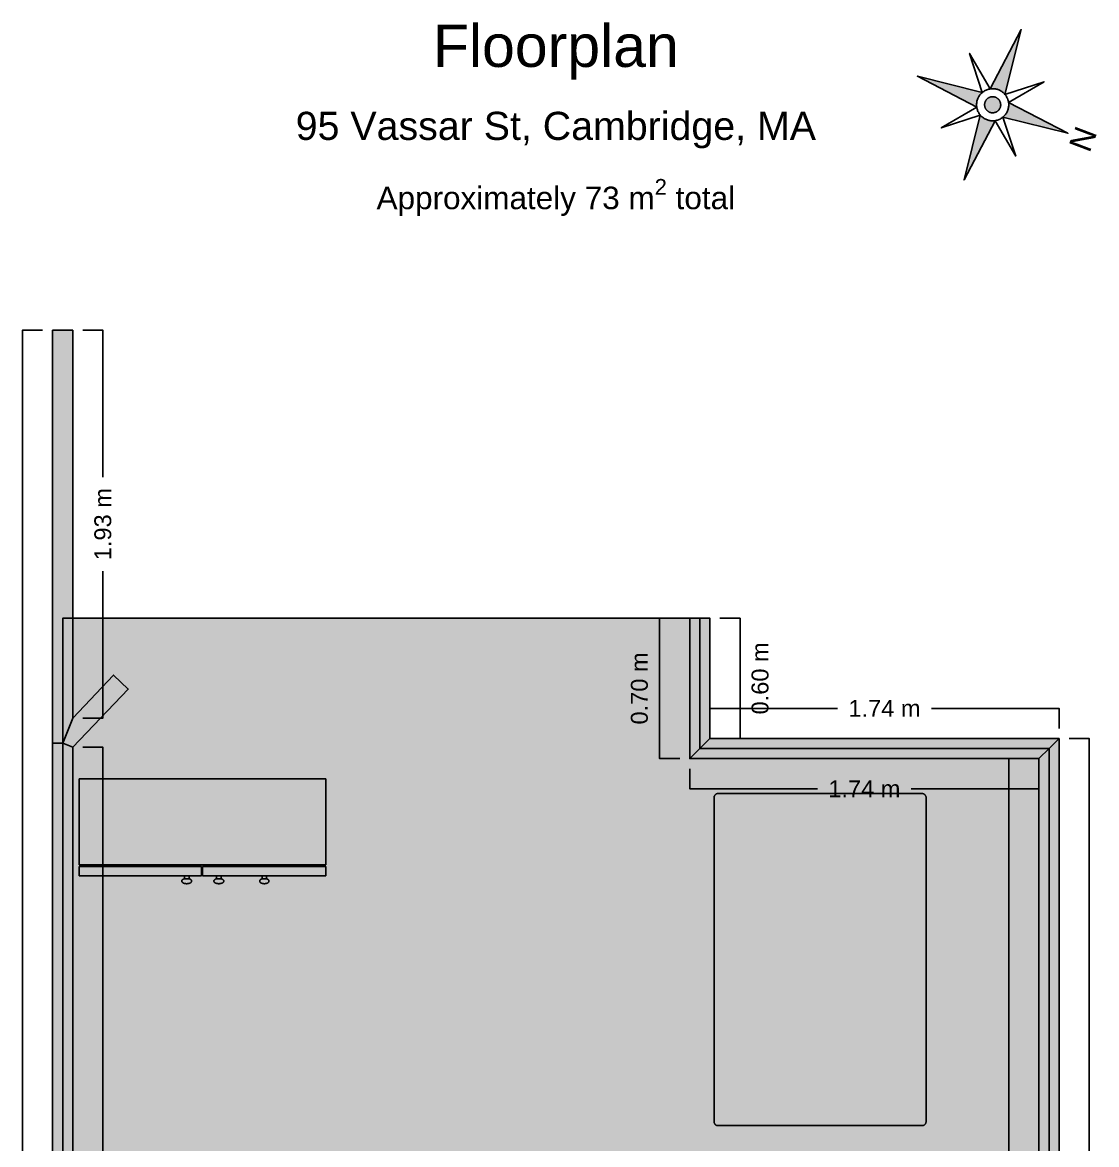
# Model space of a CAD drawing. Header units: metres. Extents: x -2.7 to 2.7, y -9.8 to 9.6.
# Drawn here: x -2.65 to 2.69, y 4.03 to 9.61 of the extents above; entities that cross this region are included whole.
import ezdxf

# ---------------------------------------------------------------- set-up
doc = ezdxf.new("R2010")
doc.units = ezdxf.units.M
for name, color, linetype, true_color in [('Polycam-Compass', 255, 'Continuous', 0x000000), ('Polycam-Floor_1-Dimensions-Exterior', 255, 'Continuous', 0x000000), ('Polycam-Floor_1-Dimensions-Interior', 250, 'Continuous', 0xb7b0fc), ('Polycam-Floor_1-Floors', 254, 'Continuous', 0xf9f9f7), ('Polycam-Floor_1-Floors-Hatch', 254, 'Continuous', 0xf9f9f7), ('Polycam-Floor_1-Objects-Fixtures', 45, 'Continuous', 0xb2b2b2), ('Polycam-Floor_1-Objects-Furniture', 45, 'Continuous', 0xb2b2b2), ('Polycam-Floor_1-Walls', 8, 'Continuous', 0x5c5f75), ('Polycam-Floor_1-Walls-Hatch', 8, 'Continuous', 0x5c5f75), ('Polycam-Header', 255, 'Continuous', 0x000000)]:
    doc.layers.add(name, color=color, linetype=linetype, true_color=true_color)
doc.styles.get("Standard").update_dxf_attribs({"font": 'arial.ttf'})

msp = doc.modelspace()

# ---------------------------------------------------------------- hatches: boundary and pattern name
at = {"layer": 'Polycam-Compass', "true_color": 0x000000}
h = msp.add_hatch(color=255, dxfattribs=at)
h.dxf.hatch_style = 1
h.paths.add_polyline_path([(2.233008, 9.25287), (2.23016, 9.25609), (2.227143, 9.259152), (2.223966, 9.262047), (2.220638, 9.264768), (2.217168, 9.267306), (2.213568, 9.269654), (2.209846, 9.271805), (2.206015, 9.273753), (2.202084, 9.275492), (2.198065, 9.277018), (2.193971, 9.278326), (2.189811, 9.279412), (2.1856, 9.280273), (2.181349, 9.280907), (2.177069, 9.281311), (2.172774, 9.281485), (2.168476, 9.281428), (2.164187, 9.28114), (2.15992, 9.280622), (2.313677, 9.575442)])
h = msp.add_hatch(color=255, dxfattribs=at)
h.dxf.hatch_style = 1
h.paths.add_polyline_path([(2.120309, 9.262813), (2.117089, 9.259965), (2.114027, 9.256948), (2.111132, 9.253771), (2.108411, 9.250443), (2.105873, 9.246974), (2.103525, 9.243373), (2.101374, 9.239652), (2.099426, 9.23582), (2.097687, 9.231889), (2.096161, 9.227871), (2.094853, 9.223776), (2.093767, 9.219617), (2.092906, 9.215405), (2.092272, 9.211154), (2.091868, 9.206874), (2.091694, 9.20258), (2.091751, 9.198281), (2.092039, 9.193993), (2.092557, 9.189725), (1.797736, 9.343482)])
h = msp.add_hatch(color=255, dxfattribs=at)
h.dxf.hatch_style = 1
h.paths.add_polyline_path([(2.141026, 9.175803), (2.14245, 9.174193), (2.143959, 9.172662), (2.145547, 9.171215), (2.147211, 9.169854), (2.148946, 9.168585), (2.150746, 9.167411), (2.152607, 9.166336), (2.154523, 9.165362), (2.156488, 9.164492), (2.158498, 9.163729), (2.160545, 9.163075), (2.162624, 9.162532), (2.16473, 9.162102), (2.166856, 9.161785), (2.168996, 9.161583), (2.171143, 9.161496), (2.173292, 9.161524), (2.175437, 9.161668), (2.17757, 9.161927), (2.17757, 9.161927), (2.179735, 9.16231), (2.181876, 9.162812), (2.183986, 9.16343), (2.186059, 9.164163), (2.188089, 9.16501), (2.190069, 9.165966), (2.191993, 9.16703), (2.193856, 9.168198), (2.195652, 9.169466), (2.197376, 9.170832), (2.197376, 9.170832), (2.198986, 9.172256), (2.200517, 9.173764), (2.201964, 9.175353), (2.203325, 9.177017), (2.204593, 9.178751), (2.205767, 9.180552), (2.206843, 9.182412), (2.207817, 9.184328), (2.208687, 9.186294), (2.20945, 9.188303), (2.210104, 9.19035), (2.210647, 9.19243), (2.211077, 9.194535), (2.211394, 9.196661), (2.211596, 9.198801), (2.211683, 9.200948), (2.211655, 9.203098), (2.211511, 9.205242), (2.211252, 9.207376), (2.211252, 9.207376), (2.210869, 9.209541), (2.210367, 9.211682), (2.209749, 9.213792), (2.209015, 9.215865), (2.208169, 9.217894), (2.207213, 9.219874), (2.206149, 9.221799), (2.204981, 9.223662), (2.203713, 9.225458), (2.202347, 9.227181), (2.202347, 9.227181), (2.200923, 9.228791), (2.199415, 9.230322), (2.197826, 9.23177), (2.196162, 9.23313), (2.194428, 9.234399), (2.192627, 9.235573), (2.190767, 9.236648), (2.188851, 9.237622), (2.186885, 9.238492), (2.184876, 9.239255), (2.182829, 9.239909), (2.180749, 9.240452), (2.178643, 9.240883), (2.176518, 9.241199), (2.174378, 9.241402), (2.17223, 9.241488), (2.170081, 9.24146), (2.167937, 9.241316), (2.165803, 9.241057), (2.165803, 9.241057), (2.163638, 9.240674), (2.161497, 9.240173), (2.159387, 9.239554), (2.157314, 9.238821), (2.155285, 9.237975), (2.153305, 9.237018), (2.15138, 9.235954), (2.149517, 9.234787), (2.147721, 9.233518), (2.145998, 9.232153), (2.145998, 9.232153), (2.144388, 9.230729), (2.142857, 9.22922), (2.141409, 9.227632), (2.140049, 9.225968), (2.13878, 9.224233), (2.137606, 9.222433), (2.136531, 9.220572), (2.135556, 9.218656), (2.134687, 9.216691), (2.133924, 9.214681), (2.13327, 9.212634), (2.132727, 9.210555), (2.132296, 9.208449), (2.13198, 9.206323), (2.131777, 9.204183), (2.13169, 9.202036), (2.131719, 9.199887), (2.131863, 9.197742), (2.132122, 9.195609), (2.132122, 9.195609), (2.132505, 9.193444), (2.133006, 9.191303), (2.133625, 9.189193), (2.134358, 9.18712), (2.135204, 9.18509), (2.136161, 9.18311), (2.137224, 9.181186), (2.138392, 9.179323), (2.139661, 9.177527), (2.141026, 9.175803)])
h = msp.add_hatch(color=255, dxfattribs=at)
h.dxf.hatch_style = 1
h.paths.add_polyline_path([(2.223065, 9.140171), (2.226284, 9.143019), (2.229346, 9.146036), (2.232242, 9.149213), (2.234962, 9.152541), (2.2375, 9.15601), (2.239848, 9.159611), (2.241999, 9.163333), (2.243947, 9.167164), (2.245687, 9.171095), (2.247213, 9.175114), (2.248521, 9.179208), (2.249607, 9.183367), (2.250468, 9.187579), (2.251101, 9.19183), (2.251506, 9.19611), (2.251679, 9.200405), (2.251622, 9.204703), (2.251334, 9.208992), (2.250817, 9.213259), (2.545637, 9.059502)])
h = msp.add_hatch(color=255, dxfattribs=at)
h.dxf.hatch_style = 1
h.paths.add_polyline_path([(2.110366, 9.150114), (2.113214, 9.146895), (2.116231, 9.143833), (2.119408, 9.140937), (2.122736, 9.138217), (2.126205, 9.135679), (2.129806, 9.133331), (2.133527, 9.13118), (2.137359, 9.129232), (2.14129, 9.127492), (2.145308, 9.125966), (2.149403, 9.124658), (2.153562, 9.123572), (2.157773, 9.122711), (2.162025, 9.122078), (2.166304, 9.121673), (2.170599, 9.1215), (2.174898, 9.121557), (2.179186, 9.121844), (2.183454, 9.122362), (2.029697, 8.827542)])
at = {"layer": 'Polycam-Floor_1-Floors-Hatch', "true_color": 0xf9f9f7}
h = msp.add_hatch(color=254, dxfattribs=at)
h.dxf.hatch_style = 1
h.paths.add_polyline_path([(-2.452001, 6.026857), (-2.452001, -8.130441), (2.452001, -8.130441), (2.452001, 6.000381), (0.715652, 6.000381), (0.715652, 6.648516), (-2.452001, 6.648516)])
at = {"layer": 'Polycam-Floor_1-Walls-Hatch', "true_color": 0x5c5f75}
h = msp.add_hatch(color=8, dxfattribs=at)
h.dxf.hatch_style = 1
h.paths.add_polyline_path([(-2.452001, 6.026857), (-2.402001, 6.151844), (-2.402001, 8.080442), (-2.452001, 8.080442), (-2.502001, 8.080442), (-2.502001, 6.026857)])
h = msp.add_hatch(color=8, dxfattribs=at)
h.dxf.hatch_style = 1
h.paths.add_polyline_path([(0.715652, 6.648516), (0.665652, 6.648516), (0.665652, 5.950381), (0.715652, 6.000381), (0.765652, 6.050381), (0.765652, 6.648516)])
h = msp.add_hatch(color=8, dxfattribs=at)
h.dxf.hatch_style = 1
h.paths.add_polyline_path([(-2.452001, 6.026857), (-2.402001, 6.006855), (-2.126131, 6.296477), (-2.162335, 6.330962), (-2.19854, 6.365448), (-2.402001, 6.151844)])
h = msp.add_hatch(color=8, dxfattribs=at)
h.dxf.hatch_style = 1
h.paths.add_polyline_path([(-2.452001, -8.130441), (-2.402001, -8.080441), (-2.402001, 6.006855), (-2.452001, 6.026857), (-2.502001, 6.026857), (-2.502001, -8.180441)])
h = msp.add_hatch(color=8, dxfattribs=at)
h.dxf.hatch_style = 1
h.paths.add_polyline_path([(0.715652, 6.000381), (0.665652, 5.950381), (2.402001, 5.950381), (2.452001, 6.000381), (2.502001, 6.050381), (0.765652, 6.050381)])
h = msp.add_hatch(color=8, dxfattribs=at)
h.dxf.hatch_style = 1
h.paths.add_polyline_path([(2.452001, 6.000381), (2.402001, 5.950381), (2.402001, -8.080441), (2.452001, -8.130441), (2.502001, -8.180441), (2.502001, 6.050381)])

# ---------------------------------------------------------------- linework, layer by layer
at = {"layer": 'Polycam-Compass', "color": 255, "true_color": 0x000000}
for points in [[(2.233008, 9.25287), (2.23016, 9.25609), (2.227143, 9.259152), (2.223966, 9.262047), (2.220638, 9.264768), (2.217168, 9.267306), (2.213568, 9.269654), (2.209846, 9.271805), (2.206015, 9.273753), (2.202084, 9.275492), (2.198065, 9.277018), (2.193971, 9.278326), (2.189811, 9.279412), (2.1856, 9.280273), (2.181349, 9.280907), (2.177069, 9.281311), (2.172774, 9.281485), (2.168476, 9.281428), (2.164187, 9.28114), (2.15992, 9.280622), (2.313677, 9.575442), (2.233008, 9.25287)], [(2.15992, 9.280622), (2.155589, 9.279856), (2.151308, 9.278853), (2.147088, 9.277616), (2.142942, 9.27615), (2.138883, 9.274457), (2.134923, 9.272544), (2.131074, 9.270417), (2.127348, 9.268081), (2.123756, 9.265544), (2.120309, 9.262813), (2.056872, 9.45687), (2.15992, 9.280622)], [(2.120309, 9.262813), (2.117089, 9.259965), (2.114027, 9.256948), (2.111132, 9.253771), (2.108411, 9.250443), (2.105873, 9.246974), (2.103525, 9.243373), (2.101374, 9.239652), (2.099426, 9.23582), (2.097687, 9.231889), (2.096161, 9.227871), (2.094853, 9.223776), (2.093767, 9.219617), (2.092906, 9.215405), (2.092272, 9.211154), (2.091868, 9.206874), (2.091694, 9.20258), (2.091751, 9.198281), (2.092039, 9.193993), (2.092557, 9.189725), (1.797736, 9.343482), (2.120309, 9.262813)], [(2.110366, 9.150114), (2.113214, 9.146895), (2.116231, 9.143833), (2.119408, 9.140937), (2.122736, 9.138217), (2.126205, 9.135679), (2.129806, 9.133331), (2.133527, 9.13118), (2.137359, 9.129232), (2.14129, 9.127492), (2.145308, 9.125966), (2.149403, 9.124658), (2.153562, 9.123572), (2.157773, 9.122711), (2.162025, 9.122078), (2.166304, 9.121673), (2.170599, 9.1215), (2.174898, 9.121557), (2.179186, 9.121844), (2.183454, 9.122362), (2.183454, 9.122362), (2.187784, 9.123128), (2.192066, 9.124131), (2.196286, 9.125368), (2.200432, 9.126835), (2.204491, 9.128527), (2.208451, 9.13044), (2.2123, 9.132568), (2.216026, 9.134903), (2.219618, 9.13744), (2.223065, 9.140171), (2.223065, 9.140171), (2.226284, 9.143019), (2.229346, 9.146036), (2.232242, 9.149213), (2.234962, 9.152541), (2.2375, 9.15601), (2.239848, 9.159611), (2.241999, 9.163333), (2.243947, 9.167164), (2.245687, 9.171095), (2.247213, 9.175114), (2.248521, 9.179208), (2.249607, 9.183367), (2.250468, 9.187579), (2.251101, 9.19183), (2.251506, 9.19611), (2.251679, 9.200405), (2.251622, 9.204703), (2.251334, 9.208992), (2.250817, 9.213259), (2.250817, 9.213259), (2.250051, 9.217589), (2.249048, 9.221871), (2.247811, 9.226091), (2.246344, 9.230237), (2.244652, 9.234296), (2.242739, 9.238256), (2.240611, 9.242105), (2.238276, 9.245831), (2.235739, 9.249423), (2.233008, 9.25287), (2.233008, 9.25287), (2.23016, 9.25609), (2.227143, 9.259152), (2.223966, 9.262047), (2.220638, 9.264768), (2.217168, 9.267306), (2.213568, 9.269654), (2.209846, 9.271805), (2.206015, 9.273753), (2.202084, 9.275492), (2.198065, 9.277018), (2.193971, 9.278326), (2.189811, 9.279412), (2.1856, 9.280273), (2.181349, 9.280907), (2.177069, 9.281311), (2.172774, 9.281485), (2.168476, 9.281428), (2.164187, 9.28114), (2.15992, 9.280622), (2.15992, 9.280622), (2.155589, 9.279856), (2.151308, 9.278853), (2.147088, 9.277616), (2.142942, 9.27615), (2.138883, 9.274457), (2.134923, 9.272544), (2.131074, 9.270417), (2.127348, 9.268081), (2.123756, 9.265544), (2.120309, 9.262813), (2.120309, 9.262813), (2.117089, 9.259965), (2.114027, 9.256948), (2.111132, 9.253771), (2.108411, 9.250443), (2.105873, 9.246974), (2.103525, 9.243373), (2.101374, 9.239652), (2.099426, 9.23582), (2.097687, 9.231889), (2.096161, 9.227871), (2.094853, 9.223776), (2.093767, 9.219617), (2.092906, 9.215405), (2.092272, 9.211154), (2.091868, 9.206874), (2.091694, 9.20258), (2.091751, 9.198281), (2.092039, 9.193993), (2.092557, 9.189725), (2.092557, 9.189725), (2.093323, 9.185395), (2.094326, 9.181113), (2.095563, 9.176893), (2.097029, 9.172747), (2.098722, 9.168688), (2.100635, 9.164728), (2.102762, 9.160879), (2.105098, 9.157153), (2.107635, 9.153561), (2.110366, 9.150114), (2.110366, 9.150114)], [(2.250817, 9.213259), (2.250051, 9.217589), (2.249048, 9.221871), (2.247811, 9.226091), (2.246344, 9.230237), (2.244652, 9.234296), (2.242739, 9.238256), (2.240611, 9.242105), (2.238276, 9.245831), (2.235739, 9.249423), (2.233008, 9.25287), (2.427064, 9.316307), (2.250817, 9.213259)], [(2.141026, 9.175803), (2.14245, 9.174193), (2.143959, 9.172662), (2.145547, 9.171215), (2.147211, 9.169854), (2.148946, 9.168585), (2.150746, 9.167411), (2.152607, 9.166336), (2.154523, 9.165362), (2.156488, 9.164492), (2.158498, 9.163729), (2.160545, 9.163075), (2.162624, 9.162532), (2.16473, 9.162102), (2.166856, 9.161785), (2.168996, 9.161583), (2.171143, 9.161496), (2.173292, 9.161524), (2.175437, 9.161668), (2.17757, 9.161927), (2.17757, 9.161927), (2.179735, 9.16231), (2.181876, 9.162812), (2.183986, 9.16343), (2.186059, 9.164163), (2.188089, 9.16501), (2.190069, 9.165966), (2.191993, 9.16703), (2.193856, 9.168198), (2.195652, 9.169466), (2.197376, 9.170832), (2.197376, 9.170832), (2.198986, 9.172256), (2.200517, 9.173764), (2.201964, 9.175353), (2.203325, 9.177017), (2.204593, 9.178751), (2.205767, 9.180552), (2.206843, 9.182412), (2.207817, 9.184328), (2.208687, 9.186294), (2.20945, 9.188303), (2.210104, 9.19035), (2.210647, 9.19243), (2.211077, 9.194535), (2.211394, 9.196661), (2.211596, 9.198801), (2.211683, 9.200948), (2.211655, 9.203098), (2.211511, 9.205242), (2.211252, 9.207376), (2.211252, 9.207376), (2.210869, 9.209541), (2.210367, 9.211682), (2.209749, 9.213792), (2.209015, 9.215865), (2.208169, 9.217894), (2.207213, 9.219874), (2.206149, 9.221799), (2.204981, 9.223662), (2.203713, 9.225458), (2.202347, 9.227181), (2.202347, 9.227181), (2.200923, 9.228791), (2.199415, 9.230322), (2.197826, 9.23177), (2.196162, 9.23313), (2.194428, 9.234399), (2.192627, 9.235573), (2.190767, 9.236648), (2.188851, 9.237622), (2.186885, 9.238492), (2.184876, 9.239255), (2.182829, 9.239909), (2.180749, 9.240452), (2.178643, 9.240883), (2.176518, 9.241199), (2.174378, 9.241402), (2.17223, 9.241488), (2.170081, 9.24146), (2.167937, 9.241316), (2.165803, 9.241057), (2.165803, 9.241057), (2.163638, 9.240674), (2.161497, 9.240173), (2.159387, 9.239554), (2.157314, 9.238821), (2.155285, 9.237975), (2.153305, 9.237018), (2.15138, 9.235954), (2.149517, 9.234787), (2.147721, 9.233518), (2.145998, 9.232153), (2.145998, 9.232153), (2.144388, 9.230729), (2.142857, 9.22922), (2.141409, 9.227632), (2.140049, 9.225968), (2.13878, 9.224233), (2.137606, 9.222433), (2.136531, 9.220572), (2.135556, 9.218656), (2.134687, 9.216691), (2.133924, 9.214681), (2.13327, 9.212634), (2.132727, 9.210555), (2.132296, 9.208449), (2.13198, 9.206323), (2.131777, 9.204183), (2.13169, 9.202036), (2.131719, 9.199887), (2.131863, 9.197742), (2.132122, 9.195609), (2.132122, 9.195609), (2.132505, 9.193444), (2.133006, 9.191303), (2.133625, 9.189193), (2.134358, 9.18712), (2.135204, 9.18509), (2.136161, 9.18311), (2.137224, 9.181186), (2.138392, 9.179323), (2.139661, 9.177527), (2.141026, 9.175803), (2.141026, 9.175803)], [(2.223065, 9.140171), (2.226284, 9.143019), (2.229346, 9.146036), (2.232242, 9.149213), (2.234962, 9.152541), (2.2375, 9.15601), (2.239848, 9.159611), (2.241999, 9.163333), (2.243947, 9.167164), (2.245687, 9.171095), (2.247213, 9.175114), (2.248521, 9.179208), (2.249607, 9.183367), (2.250468, 9.187579), (2.251101, 9.19183), (2.251506, 9.19611), (2.251679, 9.200405), (2.251622, 9.204703), (2.251334, 9.208992), (2.250817, 9.213259), (2.545637, 9.059502), (2.223065, 9.140171)], [(2.092557, 9.189725), (2.093323, 9.185395), (2.094326, 9.181113), (2.095563, 9.176893), (2.097029, 9.172747), (2.098722, 9.168688), (2.100635, 9.164728), (2.102762, 9.160879), (2.105098, 9.157153), (2.107635, 9.153561), (2.110366, 9.150114), (1.916309, 9.086678), (2.092557, 9.189725)], [(2.110366, 9.150114), (2.113214, 9.146895), (2.116231, 9.143833), (2.119408, 9.140937), (2.122736, 9.138217), (2.126205, 9.135679), (2.129806, 9.133331), (2.133527, 9.13118), (2.137359, 9.129232), (2.14129, 9.127492), (2.145308, 9.125966), (2.149403, 9.124658), (2.153562, 9.123572), (2.157773, 9.122711), (2.162025, 9.122078), (2.166304, 9.121673), (2.170599, 9.1215), (2.174898, 9.121557), (2.179186, 9.121844), (2.183454, 9.122362), (2.029697, 8.827542), (2.110366, 9.150114)], [(2.183454, 9.122362), (2.187784, 9.123128), (2.192066, 9.124131), (2.196286, 9.125368), (2.200432, 9.126835), (2.204491, 9.128527), (2.208451, 9.13044), (2.2123, 9.132568), (2.216026, 9.134903), (2.219618, 9.13744), (2.223065, 9.140171), (2.286501, 8.946115), (2.183454, 9.122362)]]:
    msp.add_lwpolyline(points, dxfattribs=at)
at = {"layer": 'Polycam-Floor_1-Dimensions-Exterior', "color": 255, "true_color": 0x000000}
for points in [[(-2.652001, 0.216607), (-2.652001, 8.080442), (-2.552001, 8.080442)], [(0.815652, 6.050382), (0.915652, 6.050382), (0.915652, 6.648516), (0.815652, 6.648516)], [(1.400553, 6.200382), (0.765652, 6.200382), (0.765652, 6.100382)], [(1.8671, 6.200382), (2.502001, 6.200382), (2.502001, 6.100382)], [(2.652001, -0.798423), (2.652001, 6.050382), (2.552001, 6.050382)]]:
    msp.add_lwpolyline(points, dxfattribs=at)
at = {"layer": 'Polycam-Floor_1-Dimensions-Interior', "color": 250, "true_color": 0xb7b0fc}
for points in [[(-2.252001, 7.349417), (-2.252001, 8.080442), (-2.352001, 8.080442)], [(-2.252001, 6.882869), (-2.252001, 6.151844), (-2.352001, 6.151844)], [(0.615652, 5.950381), (0.515652, 5.950381), (0.515652, 6.648516), (0.615652, 6.648516)], [(-2.252001, -0.770186), (-2.252001, 6.006855), (-2.352001, 6.006855)], [(2.252001, -0.798423), (2.252001, 5.950381), (2.352001, 5.950381)], [(1.300553, 5.800381), (0.665652, 5.800381), (0.665652, 5.900381)], [(1.7671, 5.800381), (2.402001, 5.800381), (2.402001, 5.900381)]]:
    msp.add_lwpolyline(points, dxfattribs=at)
at = {"layer": 'Polycam-Floor_1-Floors', "color": 254, "true_color": 0xf9f9f7}
msp.add_lwpolyline([(-2.452001, 6.026857), (-2.452001, -8.130441), (2.452001, -8.130441), (2.452001, 6.000381), (0.715652, 6.000381), (0.715652, 6.648516), (-2.452001, 6.648516), (-2.452001, 6.026857)], dxfattribs=at)
at = {"layer": 'Polycam-Floor_1-Objects-Fixtures', "color": 45, "true_color": 0xb2b2b2}
for points in [[(-2.369599, 5.422831), (-2.369599, 5.849379)], [(-2.369599, 5.849379), (-1.759797, 5.84935)], [(-1.759797, 5.84935), (-1.759797, 5.849379)], [(-1.759797, 5.849379), (-1.143977, 5.849379)], [(-1.143977, 5.849379), (-1.143977, 5.422831)], [(-1.759797, 5.422803), (-2.369599, 5.422831)], [(-2.369599, 5.422831), (-2.369599, 5.422831)], [(-1.761408, 5.414173), (-2.369587, 5.414173)], [(-2.369587, 5.414173), (-2.369587, 5.366933)], [(-2.365156, 5.414159), (-2.365156, 5.422832)], [(-1.765217, 5.414159), (-1.765217, 5.422832)], [(-1.761408, 5.366933), (-1.761408, 5.414173)], [(-1.143977, 5.422831), (-1.759797, 5.422831)], [(-1.759797, 5.422831), (-1.759797, 5.422803)], [(-1.143977, 5.414173), (-1.755989, 5.414173)], [(-1.755989, 5.414173), (-1.755989, 5.366933)], [(-1.75152, 5.414159), (-1.75152, 5.422832)], [(-1.147811, 5.414159), (-1.147811, 5.422832)], [(-1.143977, 5.366933), (-1.143977, 5.414173)], [(-2.369587, 5.366933), (-1.761408, 5.366933)], [(-2.369587, 5.366933), (-2.369587, 5.366933)], [(-1.84642, 5.353172), (-1.84642, 5.366933)], [(-1.84642, 5.366933), (-1.823711, 5.366933)], [(-1.823711, 5.366933), (-1.823711, 5.352998)], [(-1.755989, 5.366933), (-1.143977, 5.366933)], [(-1.755989, 5.366933), (-1.755989, 5.366933)], [(-1.686616, 5.353172), (-1.686616, 5.366933)], [(-1.686616, 5.366933), (-1.663907, 5.366933)], [(-1.663907, 5.366933), (-1.663907, 5.352998)], [(-1.459752, 5.353172), (-1.459752, 5.366933)], [(-1.459752, 5.366933), (-1.43854, 5.366933)], [(-1.43854, 5.366933), (-1.43854, 5.352998)], [(-1.860079, 5.341579), (-1.860033, 5.342372), (-1.859898, 5.343153), (-1.859675, 5.34392), (-1.859368, 5.344672), (-1.858979, 5.345408), (-1.858511, 5.346125), (-1.857966, 5.346823), (-1.857347, 5.347501), (-1.856657, 5.348155), (-1.855899, 5.348786), (-1.855074, 5.349392), (-1.854187, 5.349971), (-1.853238, 5.350522), (-1.852231, 5.351044), (-1.851169, 5.351534), (-1.850055, 5.351992), (-1.84889, 5.352417), (-1.847677, 5.352805), (-1.84642, 5.353157)], [(-1.860079, 5.341579), (-1.860079, 5.341579)], [(-1.835389, 5.328627), (-1.837519, 5.328675), (-1.839599, 5.328815), (-1.841621, 5.329044), (-1.843578, 5.329358), (-1.845462, 5.329753), (-1.847267, 5.330224), (-1.848984, 5.330769), (-1.850607, 5.331383), (-1.852127, 5.332062), (-1.853538, 5.332803), (-1.854831, 5.333601), (-1.856001, 5.334452), (-1.857038, 5.335353), (-1.857936, 5.336299), (-1.858688, 5.337287), (-1.859285, 5.338313), (-1.859721, 5.339373), (-1.859988, 5.340463), (-1.860079, 5.341579)], [(-1.835389, 5.352998), (-1.836013, 5.353007), (-1.836633, 5.35303), (-1.837248, 5.353066), (-1.83786, 5.353111), (-1.838467, 5.353163), (-1.83907, 5.35322), (-1.839668, 5.353278), (-1.840262, 5.353336), (-1.84085, 5.353391), (-1.841433, 5.353439), (-1.842011, 5.353479), (-1.842584, 5.353507), (-1.84315, 5.353522), (-1.843711, 5.35352), (-1.844266, 5.353499), (-1.844814, 5.353456), (-1.845356, 5.353389), (-1.845891, 5.353295), (-1.84642, 5.353172)], [(-1.84642, 5.353157), (-1.845893, 5.353281), (-1.845359, 5.353375), (-1.844819, 5.353442), (-1.844272, 5.353485), (-1.843718, 5.353506), (-1.843158, 5.353508), (-1.842593, 5.353493), (-1.842021, 5.353464), (-1.841443, 5.353425), (-1.84086, 5.353376), (-1.840271, 5.353322), (-1.839678, 5.353264), (-1.839079, 5.353206), (-1.838475, 5.353149), (-1.837867, 5.353097), (-1.837254, 5.353051), (-1.836636, 5.353016), (-1.836015, 5.352993), (-1.835389, 5.352984)], [(-1.84642, 5.353172), (-1.84642, 5.353172)], [(-1.823711, 5.352998), (-1.824264, 5.353138), (-1.824826, 5.353247), (-1.825395, 5.353329), (-1.825973, 5.353385), (-1.826557, 5.35342), (-1.827149, 5.353434), (-1.827748, 5.353432), (-1.828354, 5.353415), (-1.828966, 5.353385), (-1.829584, 5.353347), (-1.830208, 5.353301), (-1.830838, 5.353251), (-1.831474, 5.3532), (-1.832115, 5.353149), (-1.832761, 5.353102), (-1.833411, 5.35306), (-1.834066, 5.353028), (-1.834726, 5.353006), (-1.835389, 5.352998)], [(-1.835389, 5.352984), (-1.834724, 5.352992), (-1.834063, 5.353013), (-1.833407, 5.353046), (-1.832756, 5.353087), (-1.832109, 5.353135), (-1.831468, 5.353185), (-1.830833, 5.353237), (-1.830203, 5.353287), (-1.829579, 5.353332), (-1.828961, 5.353371), (-1.82835, 5.3534), (-1.827745, 5.353418), (-1.827147, 5.35342), (-1.826555, 5.353406), (-1.825971, 5.353371), (-1.825395, 5.353314), (-1.824826, 5.353233), (-1.824264, 5.353123), (-1.823711, 5.352984)], [(-1.8107, 5.341579), (-1.810791, 5.340461), (-1.811058, 5.339369), (-1.811493, 5.338308), (-1.812091, 5.337282), (-1.812842, 5.336293), (-1.813741, 5.335346), (-1.814778, 5.334445), (-1.815947, 5.333594), (-1.817241, 5.332797), (-1.818652, 5.332057), (-1.820172, 5.331379), (-1.821794, 5.330765), (-1.823512, 5.330221), (-1.825316, 5.32975), (-1.827201, 5.329356), (-1.829158, 5.329043), (-1.83118, 5.328814), (-1.833259, 5.328674), (-1.835389, 5.328627)], [(-1.823711, 5.352984), (-1.822509, 5.352622), (-1.821351, 5.352226), (-1.820239, 5.351798), (-1.819175, 5.351339), (-1.818163, 5.350849), (-1.817203, 5.350331), (-1.8163, 5.349786), (-1.815455, 5.349215), (-1.81467, 5.348618), (-1.813949, 5.347999), (-1.813293, 5.347357), (-1.812705, 5.346694), (-1.812188, 5.346012), (-1.811743, 5.345311), (-1.811374, 5.344594), (-1.811083, 5.34386), (-1.810872, 5.343113), (-1.810743, 5.342352), (-1.8107, 5.341579)], [(-1.700275, 5.341579), (-1.700229, 5.342372), (-1.700094, 5.343153), (-1.699871, 5.34392), (-1.699564, 5.344672), (-1.699175, 5.345408), (-1.698707, 5.346125), (-1.698162, 5.346823), (-1.697543, 5.347501), (-1.696854, 5.348155), (-1.696095, 5.348786), (-1.695271, 5.349392), (-1.694383, 5.349971), (-1.693434, 5.350522), (-1.692428, 5.351044), (-1.691365, 5.351534), (-1.690251, 5.351992), (-1.689086, 5.352417), (-1.687873, 5.352805), (-1.686616, 5.353157)], [(-1.700275, 5.341579), (-1.700275, 5.341579)], [(-1.675585, 5.328627), (-1.677715, 5.328675), (-1.679795, 5.328815), (-1.681817, 5.329044), (-1.683774, 5.329358), (-1.685659, 5.329753), (-1.687463, 5.330224), (-1.68918, 5.330769), (-1.690803, 5.331383), (-1.692323, 5.332062), (-1.693734, 5.332803), (-1.695028, 5.333601), (-1.696197, 5.334452), (-1.697234, 5.335353), (-1.698132, 5.336299), (-1.698884, 5.337287), (-1.699481, 5.338313), (-1.699917, 5.339373), (-1.700184, 5.340463), (-1.700275, 5.341579)], [(-1.675585, 5.352998), (-1.676209, 5.353007), (-1.676829, 5.35303), (-1.677444, 5.353066), (-1.678056, 5.353111), (-1.678663, 5.353163), (-1.679266, 5.35322), (-1.679865, 5.353278), (-1.680458, 5.353336), (-1.681046, 5.353391), (-1.68163, 5.353439), (-1.682207, 5.353479), (-1.68278, 5.353507), (-1.683346, 5.353522), (-1.683907, 5.35352), (-1.684462, 5.353499), (-1.68501, 5.353456), (-1.685552, 5.353389), (-1.686087, 5.353295), (-1.686616, 5.353172)], [(-1.686616, 5.353157), (-1.686089, 5.353281), (-1.685556, 5.353375), (-1.685015, 5.353442), (-1.684468, 5.353485), (-1.683914, 5.353506), (-1.683355, 5.353508), (-1.682789, 5.353493), (-1.682217, 5.353464), (-1.681639, 5.353425), (-1.681056, 5.353376), (-1.680467, 5.353322), (-1.679874, 5.353264), (-1.679275, 5.353206), (-1.678671, 5.353149), (-1.678063, 5.353097), (-1.67745, 5.353051), (-1.676832, 5.353016), (-1.676211, 5.352993), (-1.675585, 5.352984)], [(-1.686616, 5.353172), (-1.686616, 5.353172)], [(-1.663907, 5.352998), (-1.664461, 5.353138), (-1.665022, 5.353247), (-1.665592, 5.353329), (-1.666169, 5.353385), (-1.666753, 5.35342), (-1.667345, 5.353434), (-1.667944, 5.353432), (-1.66855, 5.353415), (-1.669162, 5.353385), (-1.66978, 5.353347), (-1.670404, 5.353301), (-1.671034, 5.353251), (-1.67167, 5.3532), (-1.672311, 5.353149), (-1.672957, 5.353102), (-1.673607, 5.35306), (-1.674263, 5.353028), (-1.674922, 5.353006), (-1.675585, 5.352998)], [(-1.675585, 5.352984), (-1.67492, 5.352992), (-1.674259, 5.353013), (-1.673603, 5.353046), (-1.672952, 5.353087), (-1.672306, 5.353135), (-1.671665, 5.353185), (-1.671029, 5.353237), (-1.670399, 5.353287), (-1.669775, 5.353332), (-1.669157, 5.353371), (-1.668546, 5.3534), (-1.667941, 5.353418), (-1.667343, 5.35342), (-1.666752, 5.353406), (-1.666167, 5.353371), (-1.665591, 5.353314), (-1.665022, 5.353233), (-1.66446, 5.353123), (-1.663907, 5.352984)], [(-1.650896, 5.341579), (-1.650987, 5.340461), (-1.651254, 5.339369), (-1.65169, 5.338308), (-1.652287, 5.337282), (-1.653039, 5.336293), (-1.653937, 5.335346), (-1.654974, 5.334445), (-1.656143, 5.333594), (-1.657437, 5.332797), (-1.658848, 5.332057), (-1.660368, 5.331379), (-1.661991, 5.330765), (-1.663708, 5.330221), (-1.665512, 5.32975), (-1.667397, 5.329356), (-1.669354, 5.329043), (-1.671376, 5.328814), (-1.673456, 5.328674), (-1.675585, 5.328627)], [(-1.663907, 5.352984), (-1.662706, 5.352622), (-1.661548, 5.352226), (-1.660436, 5.351798), (-1.659372, 5.351339), (-1.658359, 5.350849), (-1.6574, 5.350331), (-1.656497, 5.349786), (-1.655651, 5.349215), (-1.654867, 5.348618), (-1.654145, 5.347999), (-1.653489, 5.347357), (-1.652902, 5.346694), (-1.652384, 5.346012), (-1.65194, 5.345311), (-1.65157, 5.344594), (-1.651279, 5.34386), (-1.651068, 5.343113), (-1.650939, 5.342352), (-1.650896, 5.341579)], [(-1.472508, 5.341579), (-1.472465, 5.342372), (-1.472339, 5.343153), (-1.472131, 5.34392), (-1.471844, 5.344672), (-1.471481, 5.345408), (-1.471044, 5.346125), (-1.470535, 5.346823), (-1.469957, 5.347501), (-1.469313, 5.348155), (-1.468605, 5.348786), (-1.467835, 5.349392), (-1.467005, 5.349971), (-1.466119, 5.350522), (-1.465179, 5.351044), (-1.464187, 5.351534), (-1.463146, 5.351992), (-1.462058, 5.352417), (-1.460926, 5.352805), (-1.459752, 5.353157)], [(-1.472508, 5.341579), (-1.472508, 5.341579)], [(-1.449444, 5.328627), (-1.451433, 5.328675), (-1.453376, 5.328815), (-1.455264, 5.329044), (-1.457092, 5.329358), (-1.458852, 5.329753), (-1.460538, 5.330224), (-1.462142, 5.330769), (-1.463658, 5.331383), (-1.465078, 5.332062), (-1.466396, 5.332803), (-1.467605, 5.333601), (-1.468698, 5.334452), (-1.469667, 5.335353), (-1.470506, 5.336299), (-1.471208, 5.337287), (-1.471767, 5.338313), (-1.472174, 5.339373), (-1.472423, 5.340463), (-1.472508, 5.341579)], [(-1.449456, 5.352998), (-1.45004, 5.353007), (-1.450619, 5.35303), (-1.451195, 5.353066), (-1.451767, 5.353111), (-1.452335, 5.353163), (-1.452898, 5.35322), (-1.453457, 5.353278), (-1.454011, 5.353336), (-1.454561, 5.353391), (-1.455105, 5.353439), (-1.455645, 5.353479), (-1.456179, 5.353507), (-1.456709, 5.353522), (-1.457232, 5.35352), (-1.45775, 5.353499), (-1.458263, 5.353456), (-1.458769, 5.353389), (-1.45927, 5.353295), (-1.459764, 5.353172)], [(-1.459764, 5.353172), (-1.459752, 5.353172)], [(-1.459752, 5.353157), (-1.459259, 5.353281), (-1.45876, 5.353375), (-1.458254, 5.353442), (-1.457743, 5.353485), (-1.457225, 5.353506), (-1.456702, 5.353508), (-1.456172, 5.353493), (-1.455638, 5.353464), (-1.455097, 5.353425), (-1.454552, 5.353376), (-1.454002, 5.353322), (-1.453447, 5.353264), (-1.452888, 5.353206), (-1.452324, 5.353149), (-1.451756, 5.353097), (-1.451183, 5.353051), (-1.450607, 5.353016), (-1.450027, 5.352993), (-1.449444, 5.352984)], [(-1.459752, 5.353172), (-1.459752, 5.353172)], [(-1.43854, 5.352998), (-1.439057, 5.353138), (-1.439582, 5.353247), (-1.440114, 5.353329), (-1.440653, 5.353385), (-1.441199, 5.35342), (-1.441751, 5.353434), (-1.442311, 5.353432), (-1.442876, 5.353415), (-1.443448, 5.353385), (-1.444026, 5.353347), (-1.444609, 5.353301), (-1.445198, 5.353251), (-1.445792, 5.3532), (-1.446392, 5.353149), (-1.446996, 5.353102), (-1.447604, 5.35306), (-1.448218, 5.353028), (-1.448835, 5.353006), (-1.449456, 5.352998)], [(-1.449444, 5.352984), (-1.448822, 5.352992), (-1.448205, 5.353013), (-1.447592, 5.353046), (-1.446983, 5.353087), (-1.446379, 5.353135), (-1.445779, 5.353185), (-1.445185, 5.353237), (-1.444596, 5.353287), (-1.444013, 5.353332), (-1.443435, 5.353371), (-1.442863, 5.3534), (-1.442297, 5.353418), (-1.441738, 5.35342), (-1.441185, 5.353406), (-1.440639, 5.353371), (-1.4401, 5.353314), (-1.439568, 5.353233), (-1.439044, 5.353123), (-1.438527, 5.352984)], [(-1.426379, 5.341579), (-1.426463, 5.340461), (-1.426713, 5.339369), (-1.42712, 5.338308), (-1.427679, 5.337282), (-1.428381, 5.336293), (-1.42922, 5.335346), (-1.43019, 5.334445), (-1.431282, 5.333594), (-1.432491, 5.332797), (-1.433809, 5.332057), (-1.43523, 5.331379), (-1.436745, 5.330765), (-1.43835, 5.330221), (-1.440035, 5.32975), (-1.441796, 5.329356), (-1.443624, 5.329043), (-1.445512, 5.328814), (-1.447455, 5.328674), (-1.449444, 5.328627)], [(-1.438527, 5.352984), (-1.437404, 5.352622), (-1.436322, 5.352226), (-1.435283, 5.351798), (-1.43429, 5.351339), (-1.433344, 5.350849), (-1.432449, 5.350331), (-1.431605, 5.349786), (-1.430816, 5.349215), (-1.430084, 5.348618), (-1.42941, 5.347999), (-1.428798, 5.347357), (-1.42825, 5.346694), (-1.427767, 5.346012), (-1.427352, 5.345311), (-1.427008, 5.344594), (-1.426736, 5.34386), (-1.426539, 5.343113), (-1.426419, 5.342352), (-1.426379, 5.341579)]]:
    msp.add_lwpolyline(points, dxfattribs=at)
at = {"layer": 'Polycam-Floor_1-Objects-Furniture', "color": 45, "true_color": 0xb2b2b2}
for points in [[(0.805105, 5.776635), (0.803502, 5.776561), (0.801937, 5.77634), (0.800416, 5.775981), (0.798943, 5.775488), (0.797526, 5.774868), (0.796168, 5.774127), (0.794876, 5.773271), (0.793655, 5.772306), (0.792512, 5.771239), (0.79145, 5.770075), (0.790477, 5.768821), (0.789597, 5.767482), (0.788817, 5.766065), (0.788141, 5.764576), (0.787576, 5.763022), (0.787126, 5.761407), (0.786799, 5.759739), (0.786598, 5.758022), (0.786529, 5.756265)], [(0.786529, 5.756265), (0.786529, 4.146292)], [(0.786529, 5.756265), (0.786529, 5.756265)], [(1.82214, 5.776635), (0.805105, 5.776635)], [(1.840715, 5.756265), (1.840647, 5.758022), (1.840446, 5.759739), (1.840118, 5.761407), (1.839668, 5.763022), (1.839103, 5.764576), (1.838427, 5.766065), (1.837647, 5.767482), (1.836767, 5.768821), (1.835794, 5.770075), (1.834733, 5.771239), (1.833589, 5.772306), (1.832368, 5.773271), (1.831076, 5.774127), (1.829719, 5.774868), (1.828301, 5.775488), (1.826829, 5.775981), (1.825307, 5.77634), (1.823742, 5.776561), (1.82214, 5.776635)], [(1.840715, 4.146292), (1.840715, 5.756265)], [(0.786529, 4.146292), (0.786598, 4.144534), (0.786799, 4.142818), (0.787126, 4.14115), (0.787576, 4.139535), (0.788141, 4.13798), (0.788817, 4.136491), (0.789597, 4.135074), (0.790477, 4.133736), (0.79145, 4.132481), (0.792512, 4.131318), (0.793655, 4.13025), (0.794876, 4.129286), (0.796168, 4.12843), (0.797526, 4.127689), (0.798943, 4.127069), (0.800416, 4.126576), (0.801937, 4.126216), (0.803502, 4.125996), (0.805105, 4.125921)], [(1.82214, 4.125921), (1.823742, 4.125996), (1.825307, 4.126216), (1.826829, 4.126576), (1.828301, 4.127069), (1.829719, 4.127689), (1.831076, 4.12843), (1.832368, 4.129286), (1.833589, 4.13025), (1.834733, 4.131318), (1.835794, 4.132481), (1.836767, 4.133736), (1.837647, 4.135074), (1.838427, 4.136491), (1.839103, 4.13798), (1.839668, 4.139535), (1.840118, 4.14115), (1.840446, 4.142818), (1.840647, 4.144534), (1.840715, 4.146292)], [(0.805105, 4.125921), (1.82214, 4.125921)]]:
    msp.add_lwpolyline(points, dxfattribs=at)
at = {"layer": 'Polycam-Floor_1-Walls', "color": 8, "true_color": 0x5c5f75}
for points in [[(-2.452001, 6.026857), (-2.402001, 6.151844), (-2.402001, 8.080442), (-2.452001, 8.080442), (-2.502001, 8.080442), (-2.502001, 6.026857), (-2.452001, 6.026857)], [(-2.452001, 6.026857), (-2.402001, 6.151844), (-2.402001, 8.080442), (-2.452001, 8.080442), (-2.502001, 8.080442), (-2.502001, 6.026857), (-2.452001, 6.026857)], [(0.715652, 6.648516), (0.665652, 6.648516), (0.665652, 5.950381), (0.715652, 6.000381), (0.765652, 6.050381), (0.765652, 6.648516), (0.715652, 6.648516)], [(0.715652, 6.648516), (0.665652, 6.648516), (0.665652, 5.950381), (0.715652, 6.000381), (0.765652, 6.050381), (0.765652, 6.648516), (0.715652, 6.648516)], [(-2.452001, 6.026857), (-2.402001, 6.006855), (-2.126131, 6.296477), (-2.162335, 6.330962), (-2.19854, 6.365448), (-2.402001, 6.151844), (-2.452001, 6.026857)], [(-2.452001, 6.026857), (-2.402001, 6.006855), (-2.126131, 6.296477), (-2.162335, 6.330962), (-2.19854, 6.365448), (-2.402001, 6.151844), (-2.452001, 6.026857)], [(-2.452001, -8.130441), (-2.402001, -8.080441), (-2.402001, 6.006855), (-2.452001, 6.026857), (-2.502001, 6.026857), (-2.502001, -8.180441), (-2.452001, -8.130441)], [(-2.452001, -8.130441), (-2.402001, -8.080441), (-2.402001, 6.006855), (-2.452001, 6.026857), (-2.502001, 6.026857), (-2.502001, -8.180441), (-2.452001, -8.130441)], [(0.715652, 6.000381), (0.665652, 5.950381), (2.402001, 5.950381), (2.452001, 6.000381), (2.502001, 6.050381), (0.765652, 6.050381), (0.715652, 6.000381)], [(0.715652, 6.000381), (0.665652, 5.950381), (2.402001, 5.950381), (2.452001, 6.000381), (2.502001, 6.050381), (0.765652, 6.050381), (0.715652, 6.000381)], [(2.452001, 6.000381), (2.402001, 5.950381), (2.402001, -8.080441), (2.452001, -8.130441), (2.502001, -8.180441), (2.502001, 6.050381), (2.452001, 6.000381)], [(2.452001, 6.000381), (2.402001, 5.950381), (2.402001, -8.080441), (2.452001, -8.130441), (2.502001, -8.180441), (2.502001, 6.050381), (2.452001, 6.000381)]]:
    msp.add_lwpolyline(points, dxfattribs=at)

# ---------------------------------------------------------------- texts
at = {"layer": 'Polycam-Compass', "color": 255, "true_color": 0x000000, "insert": (2.620427, 9.031104), "char_height": 0.112, "width": 0.09184, "attachment_point": 5, "rotation": 249.208068}
msp.add_mtext('\\A1;N', dxfattribs=at)
at = {"layer": 'Polycam-Floor_1-Dimensions-Exterior', "color": 255, "true_color": 0x000000, "insert": (1.015652, 6.349449), "char_height": 0.084, "width": 0.41328, "attachment_point": 5, "rotation": 90}
msp.add_mtext('\\A1;0.60 m', dxfattribs=at)
at = {"layer": 'Polycam-Floor_1-Dimensions-Exterior', "color": 255, "true_color": 0x000000, "insert": (1.633827, 6.200382), "char_height": 0.084, "width": 0.41328, "attachment_point": 5}
msp.add_mtext('\\A1;1.74 m', dxfattribs=at)
at = {"layer": 'Polycam-Floor_1-Dimensions-Interior', "color": 250, "true_color": 0xb7b0fc, "char_height": 0.084, "width": 0.41328, "attachment_point": 5, "rotation": 90}
for s, insert in [('\\A1;1.93 m', (-2.252001, 7.116143)), ('\\A1;0.70 m', (0.415652, 6.299448))]:
    msp.add_mtext(s, dxfattribs=dict(at, insert=insert))
at = {"layer": 'Polycam-Floor_1-Dimensions-Interior', "color": 250, "true_color": 0xb7b0fc, "insert": (1.533827, 5.800381), "char_height": 0.084, "width": 0.41328, "attachment_point": 5}
msp.add_mtext('\\A1;1.74 m', dxfattribs=at)
at = {"layer": 'Polycam-Header', "color": 255, "true_color": 0x000000, "attachment_point": 5}
for s, insert, char_height, width in [('\\A1;Floorplan', (0, 9.462943), 0.21, 1.5498), ('\\A1;95 Vassar St, Cambridge, MA', (0, 9.075442), 0.14, 3.0996), ('\\A1;Approximately 73 m{\\H0.7x;\\S2^ ;} total', (0, 8.740442), 0.112, 3.58176)]:
    msp.add_mtext(s, dxfattribs=dict(at, insert=insert, char_height=char_height, width=width))

doc.saveas('drawing.dxf')
